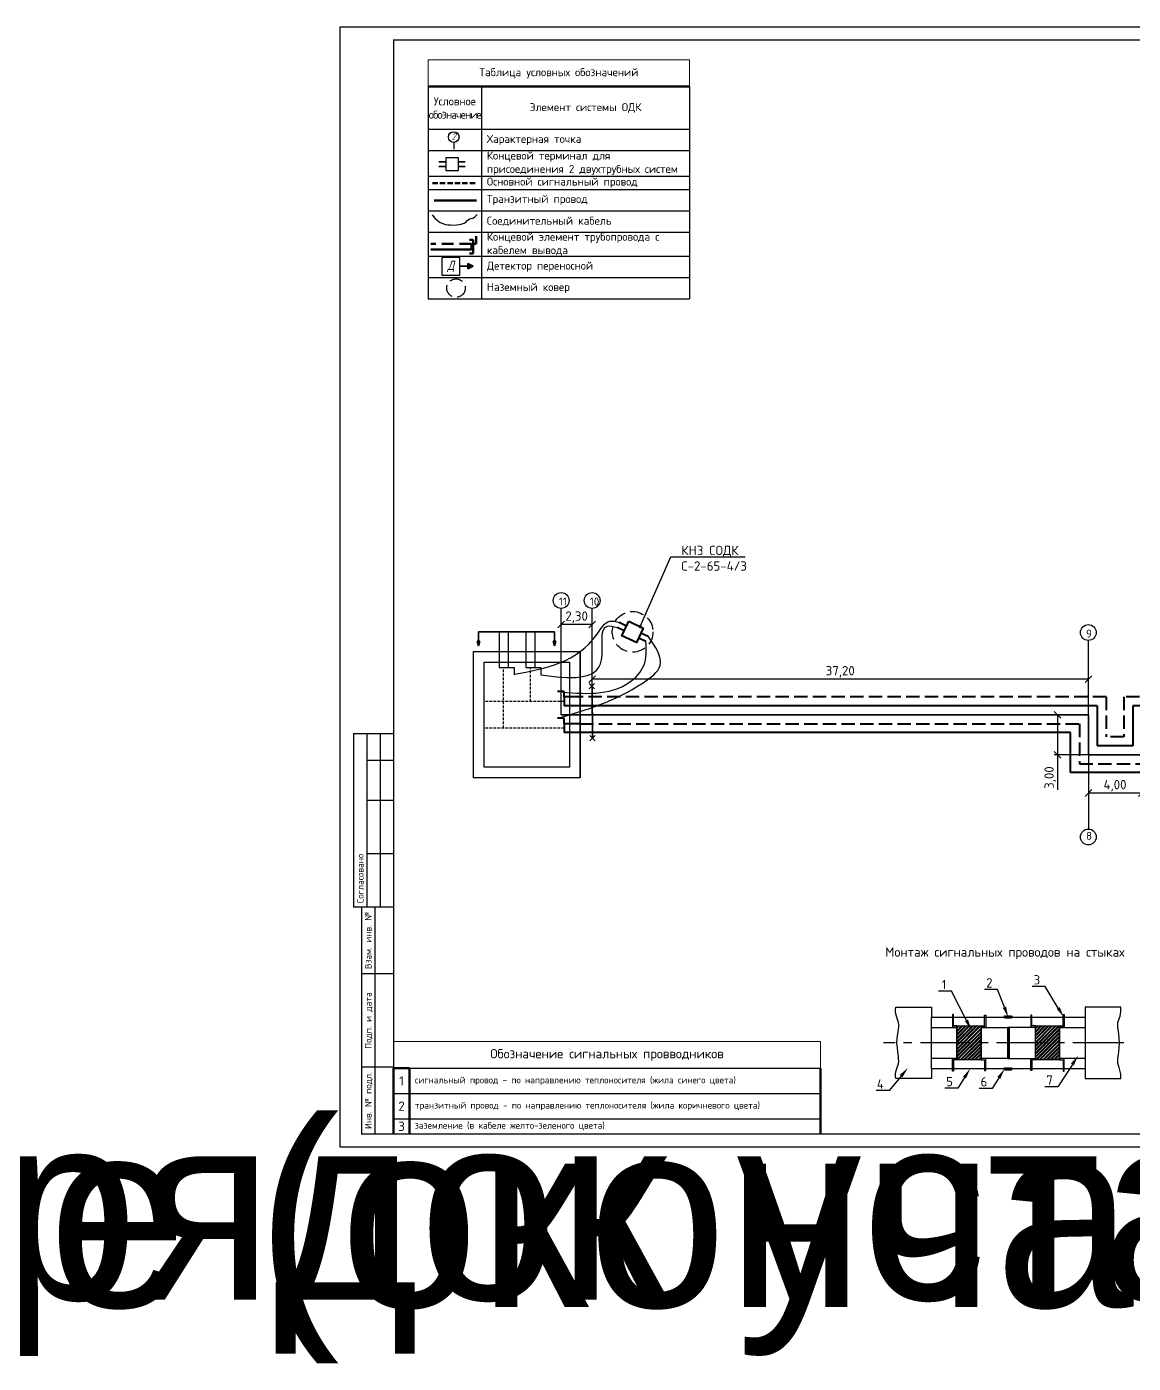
# Model space of a CAD drawing. Header units: millimetres. Extents: x -112426 to 8831, y 1218 to 38707.
# Drawn here: x 3076 to 3491, y 2192 to 2693 of the extents above; entities that cross this region are included whole.
import ezdxf
from ezdxf import colors
from ezdxf.entities.mleader import LeaderData, LeaderLine
from ezdxf.enums import TextEntityAlignment as Align
from ezdxf.math import Vec2, Vec3

# ---------------------------------------------------------------- set-up
doc = ezdxf.new("R2018")
doc.units = ezdxf.units.MM
for name, pattern in [('ACAD_ISO04W100', [30, 24, -3, 0, -3]), ('DASHED', [7, 5, -2, 0]), ('DASHED2', [9.525, 6.35, -3.175]), ('JIS_02_2.0', [3, 2, -1]), ('осевая2', [28.575, 19.05, -3.175, 3.175, -3.175])]:
    doc.linetypes.add(name, pattern=pattern)
for name, color, linetype, lineweight in [('Осевая', 2, 'осевая2', 30), ('Основной', 1, 'Continuous', 60), ('Размер 3.5', 250, 'Continuous', 35), ('Размеры на чертеже', 250, 'Continuous', 25), ('Таблица', 250, 'Continuous', 30), ('Тонкие', 5, 'Continuous', 30), ('шриховка', 4, 'ACAD_ISO04W100', 15)]:
    doc.layers.add(name, color=color, linetype=linetype, lineweight=lineweight)
doc.styles.add('-ISOCPEUR-', font='isocpeur.ttf')
doc.styles.add('GOST', font='gost.shx', dxfattribs={"oblique": 15})
doc.styles.get("Standard").update_dxf_attribs({"font": 'arial.ttf'})
doc.dimstyles.new('М 1 к 200', dxfattribs={"dimtxt": 3.5, "dimasz": 2.5, "dimexe": 1.25, "dimexo": 0, "dimtad": 1, "dimlfac": 0.2, "dimrnd": 0.1, "dimzin": 1, "dimtxsty": 'GOST', "dimblk": 'OBLIQUE', "dimcen": 2.5, "dimclrd": 256, "dimclre": 256, "dimclrt": 256, "dimadec": 0, "dimazin": 2, "dimtfac": 1, "dimtmove": 0, "dimatfit": 3, "dimldrblk": 'NONE', "dimfxl": 1.25, "dimlwd": -1, "dimlwe": -1, "dimarcsym": 0})

# ---------------------------------------------------------------- blocks, each defined once
blk = doc.blocks.new('A$C7B5E335A')
at = {"layer": 'Осевая'}
blk.add_line((30.01, -3.22), (-60.02, -3.22), dxfattribs=at)
at = {"layer": 'Тонкие'}
for p, q in [((-14.76, 6.54), (-14.62, 6.82)), ((-14.76, 6.54), (-14.62, 6.26)), ((-14.62, 6.82), (-14.62, 6.89)), ((-14.62, 6.89), (-14.48, 6.89)), ((-14.62, 6.82), (-14.62, 6.54)), ((-14.62, 6.26), (-14.62, 6.54)), ((-14.62, 6.26), (-14.62, 6.19)), ((-14.62, 6.19), (-14.48, 6.19)), ((-14.48, 6.89), (-14.48, 6.75)), ((-14.48, 6.75), (-14.2, 6.75)), ((-14.48, 6.19), (-14.48, 6.33)), ((-14.48, 6.33), (-14.2, 6.33)), ((-14.48, 6.26), (-14.2, 6.26)), ((-14.2, 6.75), (-14.2, 6.89)), ((-14.2, 6.89), (-12.39, 6.89)), ((-14.2, 6.33), (-14.2, 6.19)), ((-14.2, 6.19), (-12.39, 6.19)), ((-12.39, 6.89), (-12.39, 6.75)), ((-12.39, 6.75), (-12.11, 6.75)), ((-12.39, 6.19), (-12.39, 6.33)), ((-12.39, 6.33), (-12.11, 6.33)), ((-12.39, 6.26), (-12.11, 6.26)), ((-12.11, 6.75), (-12.11, 6.89)), ((-12.11, 6.89), (-11.9, 6.89)), ((-12.11, 6.33), (-12.11, 6.19)), ((-12.11, 6.19), (-11.9, 6.19)), ((-11.9, 6.89), (-11.9, 6.54)), ((-11.9, 6.82), (-11.76, 6.54)), ((-11.9, 6.19), (-11.9, 6.54)), ((-11.9, 6.26), (-11.76, 6.54)), ((-14.76, -12.92), (-14.62, -12.64)), ((-14.76, -12.92), (-14.62, -13.19)), ((-14.62, -12.64), (-14.62, -12.57)), ((-14.62, -12.57), (-14.48, -12.57)), ((-14.62, -12.64), (-14.62, -12.92)), ((-14.62, -13.19), (-14.62, -12.92)), ((-14.62, -13.19), (-14.62, -13.26)), ((-14.62, -13.26), (-14.48, -13.26)), ((-14.48, -12.57), (-14.48, -12.71)), ((-14.48, -12.71), (-14.2, -12.71)), ((-14.48, -13.26), (-14.48, -13.12)), ((-14.48, -13.12), (-14.2, -13.12)), ((-14.48, -13.19), (-14.2, -13.19)), ((-14.2, -12.71), (-14.2, -12.57)), ((-14.2, -12.57), (-12.39, -12.57)), ((-14.2, -13.12), (-14.2, -13.26)), ((-14.2, -13.26), (-12.39, -13.26)), ((-12.39, -12.57), (-12.39, -12.71)), ((-12.39, -12.71), (-12.11, -12.71)), ((-12.39, -13.26), (-12.39, -13.12)), ((-12.39, -13.12), (-12.11, -13.12)), ((-12.39, -13.19), (-12.11, -13.19)), ((-12.11, -12.71), (-12.11, -12.57)), ((-12.11, -12.57), (-11.9, -12.57)), ((-12.11, -13.12), (-12.11, -13.26)), ((-12.11, -13.26), (-11.9, -13.26)), ((-11.9, -12.57), (-11.9, -12.92)), ((-11.9, -12.64), (-11.76, -12.92)), ((-11.9, -13.26), (-11.9, -12.92)), ((-11.9, -13.19), (-11.76, -12.92))]:
    blk.add_line(p, q, dxfattribs=at)
for points in [[(-42.05, -12.92), (-42.05, -16.61), (-55.42, -16.61), (-55.49, -15.77), (-55.49, -14.94), (-55.42, -14.1), (-54.88, -12.46), (-54.44, -10.89), (-54.3, -10.05), (-54.37, -9.22), (-54.44, -8.31), (-54.55, -7.47), (-54.65, -6.64), (-54.82, -4.97), (-55.02, -3.29), (-54.85, -1.48), (-54.67, 0.2), (-54.57, 1.07), (-54.46, 1.94), (-54.33, 2.78), (-54.33, 3.61), (-54.39, 4.45), (-54.6, 5.22), (-55.16, 6.82), (-55.37, 7.66), (-55.51, 8.49), (-55.51, 9.33), (-55.44, 10.17), (-42.05, 10.17), (-42.05, 6.47)], [(15.51, -12.92), (15.51, -16.61), (28.9, -16.61), (28.97, -14.94), (28.34, -12.46), (27.85, -10.89), (27.78, -10.06), (27.78, -9.22), (28.02, -7.48), (28.13, -6.64), (28.3, -4.97), (28.48, -3.29), (28.3, -1.48), (28.13, 0.2), (28.02, 1.07), (27.92, 1.94), (27.78, 2.78), (27.78, 3.61), (27.85, 4.45), (28.06, 5.22), (28.62, 6.82), (28.83, 7.66), (28.97, 8.49), (28.97, 9.33), (28.9, 10.17), (15.51, 10.17), (15.51, 6.47)], [(-32.54, 3.12), (-33.8, 3.12), (-33.8, 7.38), (-34.22, 7.38), (-34.22, 2.64), (-32.54, 2.64)], [(-23.48, 3.12), (-22.15, 3.12), (-22.15, 7.17), (-21.73, 7.17), (-21.73, 2.64), (-23.48, 2.64)], [(-3.11, 3.12), (-4.37, 3.12), (-4.37, 7.17), (-4.86, 7.17), (-4.86, 2.64), (-3.11, 2.64)], [(5.95, 3.12), (7.28, 3.12), (7.28, 7.38), (7.7, 7.38), (7.7, 2.64), (5.95, 2.64)], [(-32.54, -9.57), (-33.8, -9.57), (-33.8, -13.82), (-34.22, -13.82), (-34.22, -9.08), (-32.54, -9.08)], [(-23.48, -9.57), (-22.15, -9.57), (-22.15, -13.61), (-21.73, -13.61), (-21.73, -9.08), (-23.48, -9.08)], [(-3.11, -9.57), (-4.37, -9.57), (-4.37, -13.61), (-4.86, -13.61), (-4.86, -9.08), (-3.11, -9.08)], [(5.95, -9.57), (7.28, -9.57), (7.28, -13.82), (7.7, -13.82), (7.7, -9.08), (5.95, -9.08)]]:
    blk.add_lwpolyline(points, dxfattribs=at)
for points in [[(-42.03, 6.47), (15.51, 6.47), (15.51, -12.92), (-42.03, -12.92)], [(-42.03, 2.57), (-32.54, 2.57), (-32.54, -9.01), (-42.03, -9.01)], [(-23.48, -9.57), (-32.54, -9.57), (-32.54, 3.12), (-23.48, 3.12)], [(-23.48, 2.57), (-13.57, 2.57), (-13.57, -9.01), (-23.48, -9.01)], [(-13.57, -9.01), (-12.95, -9.01), (-12.95, 2.57), (-13.57, 2.57)], [(-12.95, -9.01), (-3.11, -9.01), (-3.11, 2.57), (-12.95, 2.57)], [(-3.11, 3.12), (5.95, 3.12), (5.95, -9.57), (-3.11, -9.57)], [(5.95, 2.57), (15.51, 2.57), (15.51, -9.01), (5.95, -9.01)]]:
    blk.add_lwpolyline(points, close=True, dxfattribs=at)
blk = doc.blocks.new('*T30')
at = {"layer": 'Defpoints', "color": 8, "linetype": 'ByBlock', "lineweight": 0, "transparency": 16777216}
for p, q in [((0, 0), (98, 0)), ((0, 0), (0, -10)), ((98, 0), (98, -10))]:
    blk.add_line(p, q, dxfattribs=at)
at = {"layer": 'Таблица', "color": 0, "linetype": 'ByBlock', "lineweight": 50, "transparency": 16777216}
blk.add_line((0, -10), (98, -10), dxfattribs=at)
at = {"layer": 'Таблица', "color": 0, "linetype": 'ByBlock', "lineweight": -2, "transparency": 16777216}
for p, q in [((0, -10), (0, -34)), ((20, -10), (20, -34)), ((98, -10), (98, -34)), ((0, -26), (98, -26))]:
    blk.add_line(p, q, dxfattribs=at)
at = {"layer": 'Таблица', "lineweight": 30, "transparency": 16777216}
for p, q in [((0, -34), (98, -34)), ((0, -34), (0, -89.5)), ((20, -34), (20, -89.5)), ((98, -34), (98, -89.5)), ((0, -43.5), (98, -43.5)), ((0, -48.5), (98, -48.5)), ((0, -56.5), (98, -56.5)), ((0, -64.5), (98, -64.5)), ((0, -73.5), (98, -73.5)), ((0, -81.5), (98, -81.5)), ((0, -89.5), (98, -89.5))]:
    blk.add_line(p, q, dxfattribs=at)
at = {"layer": 'Таблица', "color": 7, "transparency": 16777216, "char_height": 3, "style": '-ISOCPEUR-'}
for s, insert, width, attachment_point in [('Таблица условных обозначений', (49, -5), 95, 5), ('Условное {\\T0.85;обозначение}', (10, -18), 17, 5), ('Элемент системы ОДК', (59, -18), 75, 5), ('Характерная точка', (22, -30), 74, 4), ('Концевой терминал для присоединения 2 двухтрубных систем', (22, -38.75), 74, 4), ('Основной сигнальный провод', (22, -46), 74, 4), ('Транзитный провод', (22, -52.5), 74, 4), ('Соединительный кабель', (22, -60.5), 74, 4), ('Концевой элемент трубопровода с кабелем вывода', (22, -69), 74, 4), ('Детектор переносной', (22, -77.5), 74, 4), ('Наземный ковер', (22, -85.5), 74, 4)]:
    blk.add_mtext(s, dxfattribs=dict(at, insert=insert, width=width, attachment_point=attachment_point))
blk = doc.blocks.new('*T31')
at = {"layer": 'Defpoints', "color": 8, "linetype": 'ByBlock', "lineweight": 0, "transparency": 16777216}
for p, q in [((0, 0), (160, 0)), ((0, 0), (0, -10)), ((160, 0), (160, -10))]:
    blk.add_line(p, q, dxfattribs=at)
at = {"layer": 'Таблица', "color": 0, "lineweight": 50, "transparency": 16777216}
for p, q in [((0, -10), (6, -10)), ((0, -10), (0, -34.57)), ((6, -10), (6, -34.57)), ((160, -10), (160, -34.57))]:
    blk.add_line(p, q, dxfattribs=at)
at = {"layer": 'Таблица', "lineweight": 30, "transparency": 16777216}
blk.add_line((6, -10), (160, -10), dxfattribs=at)
at = {"layer": 'Таблица', "color": 0, "lineweight": 30, "transparency": 16777216}
for p, q in [((0, -19.45), (160, -19.45)), ((0, -28.9), (160, -28.9)), ((0, -34.57), (160, -34.57))]:
    blk.add_line(p, q, dxfattribs=at)
at = {"layer": 'Таблица', "color": 7, "transparency": 16777216, "style": '-ISOCPEUR-'}
for s, insert, char_height, width, attachment_point in [('Обозначение сигнальных провводников', (80, -5), 3.5, 157, 5), ('1', (3, -14.73), 3.5, 5, 5), ('сигнальный провод - по направлению теплоносителя (жила синего цвета)', (8, -14.73), 2.5, 150, 4), ('2', (3, -24.18), 3.5, 5, 5), ('транзитный провод - по направлению теплоносителя (жила коричневого цвета)', (8, -24.18), 2.5, 150, 4), ('3', (3, -31.74), 3.5, 5, 5), ('заземление (в кабеле желто-зеленого цвета)', (8, -31.74), 2.5, 150, 4)]:
    blk.add_mtext(s, dxfattribs=dict(at, insert=insert, char_height=char_height, width=width, attachment_point=attachment_point))
blk = doc.blocks.new('*U168')
at = {"style": '-ISOCPEUR-'}
blk.add_attdef('РАЗРАБОТАЛ', text='', height=2.5, dxfattribs=at).set_placement((250.5, -264.22), align=Align.MIDDLE_LEFT)
at = {"style": '-ISOCPEUR-', "flags": 8}
for tag, height, p in [('ДАТА', 2.5, (290.07, -264.4)), ('ДАТА1', 2.5, (290.07, -269.4)), ('ЛИСТ', 3, (386.39, -271.92)), ('ЛИСТОВ', 3, (403.89, -271.92)), ('ФОРМАТ', 3, (380.97, -294.75))]:
    blk.add_attdef(tag, text='', height=height, dxfattribs=at).set_placement(p, align=Align.MIDDLE_CENTER)
at = {"style": '-ISOCPEUR-'}
blk.add_attdef('ПРОВЕРИЛ', (250.75, -270.73), '', height=2.5, dxfattribs=at)
at = {"lineweight": 30, "flags": 104}
blk.add_attdef('ИМЯ_ЧЕРТЕЖА', text='', height=3, dxfattribs=at).set_placement((333.63, -284.13), align=Align.MIDDLE_CENTER)
blk = doc.blocks.new('_Oblique')
at = {"color": 0, "linetype": 'ByBlock', "lineweight": -2}
blk.add_line((-0.5, -0.5), (0.5, 0.5), dxfattribs=at)
blk = doc.blocks.new('*D164')
at = {"transparency": 16777216}
for p, q in [((3473.75, 2420.33), (3473.75, 2404.75)), ((3493.75, 2420.33), (3493.75, 2404.75)), ((3493.75, 2406), (3473.75, 2406))]:
    blk.add_line(p, q, dxfattribs=at)
at = {"layer": 'Defpoints', "color": 0, "transparency": 16777216}
for p in [(3473.75, 2420.33), (3493.75, 2420.33), (3473.75, 2406)]:
    blk.add_point(p, dxfattribs=at)
at = {"transparency": 16777216, "xscale": 2.5, "yscale": 2.5, "zscale": 2.5, "rotation": 180}
blk.add_blockref('_Oblique', (3473.75, 2406), dxfattribs=at)
at = {"transparency": 16777216, "xscale": 2.5, "yscale": 2.5, "zscale": 2.5}
blk.add_blockref('_Oblique', (3493.75, 2406), dxfattribs=at)
at = {"transparency": 16777216, "insert": (3483.75, 2408.73), "char_height": 3.5, "attachment_point": 5, "style": '-ISOCPEUR-'}
blk.add_mtext('4,00', dxfattribs=at)
blk = doc.blocks.new('_None')
blk = doc.blocks.new('*D165')
at = {"transparency": 16777216}
for p, q in [((3473.75, 2435.33), (3460.93, 2435.33)), ((3462.18, 2435.33), (3462.18, 2420.33)), ((3473.75, 2420.33), (3460.93, 2420.33)), ((3462.18, 2420.33), (3462.18, 2407.22))]:
    blk.add_line(p, q, dxfattribs=at)
at = {"layer": 'Defpoints', "color": 0, "transparency": 16777216}
for p in [(3462.18, 2435.33), (3473.75, 2435.33), (3473.75, 2420.33)]:
    blk.add_point(p, dxfattribs=at)
at = {"transparency": 16777216, "xscale": 2.5, "yscale": 2.5, "zscale": 2.5}
for p, rotation in [((3462.18, 2435.33), 90), ((3462.18, 2420.33), 270)]:
    blk.add_blockref('_Oblique', p, dxfattribs=dict(at, rotation=rotation))
at = {"transparency": 16777216, "insert": (3459.45, 2411.78), "char_height": 3.5, "attachment_point": 5, "rotation": 90, "style": '-ISOCPEUR-'}
blk.add_mtext('3,00', dxfattribs=at)
blk = doc.blocks.new('*D166')
at = {"transparency": 16777216}
for p, q in [((3287.75, 2435.33), (3287.75, 2449.98)), ((3473.75, 2435.33), (3473.75, 2449.98)), ((3473.75, 2448.73), (3287.75, 2448.73))]:
    blk.add_line(p, q, dxfattribs=at)
at = {"layer": 'Defpoints', "color": 0, "transparency": 16777216}
for p in [(3287.75, 2448.73), (3287.75, 2435.33), (3473.75, 2435.33)]:
    blk.add_point(p, dxfattribs=at)
at = {"transparency": 16777216, "xscale": 2.5, "yscale": 2.5, "zscale": 2.5, "rotation": 180}
blk.add_blockref('_Oblique', (3287.75, 2448.73), dxfattribs=at)
at = {"transparency": 16777216, "xscale": 2.5, "yscale": 2.5, "zscale": 2.5}
blk.add_blockref('_Oblique', (3473.75, 2448.73), dxfattribs=at)
at = {"transparency": 16777216, "insert": (3380.75, 2451.45), "char_height": 3.5, "attachment_point": 5, "style": '-ISOCPEUR-'}
blk.add_mtext('37,20', dxfattribs=at)
blk = doc.blocks.new('*D167')
at = {"transparency": 16777216}
for p, q in [((3276.16, 2435.33), (3276.16, 2470.44)), ((3287.75, 2435.33), (3287.75, 2470.44)), ((3287.75, 2469.19), (3276.16, 2469.19))]:
    blk.add_line(p, q, dxfattribs=at)
at = {"layer": 'Defpoints', "color": 0, "transparency": 16777216}
for p in [(3276.16, 2469.19), (3276.16, 2435.33), (3287.75, 2435.33)]:
    blk.add_point(p, dxfattribs=at)
at = {"transparency": 16777216, "xscale": 2.5, "yscale": 2.5, "zscale": 2.5, "rotation": 180}
blk.add_blockref('_Oblique', (3276.16, 2469.19), dxfattribs=at)
at = {"transparency": 16777216, "xscale": 2.5, "yscale": 2.5, "zscale": 2.5}
blk.add_blockref('_Oblique', (3287.75, 2469.19), dxfattribs=at)
at = {"transparency": 16777216, "insert": (3281.95, 2471.91), "char_height": 3.5, "attachment_point": 5, "style": '-ISOCPEUR-'}
blk.add_mtext('2,30', dxfattribs=at)
blk = doc.blocks.new('_DotSmall')
at = {"color": 0, "linetype": 'ByBlock', "const_width": 0.5}
blk.add_lwpolyline([(-0.0625, 0, 1), (0.0625, 0, 1)], format="xyb", close=True, dxfattribs=at)

msp = doc.modelspace()

# ---------------------------------------------------------------- hatches: boundary and pattern name
at = {"lineweight": 35}
h = msp.add_hatch(color=256, dxfattribs=at)
h.dxf.hatch_style = 1
h.paths.add_polyline_path([(3245.65, 2462.894), (3244.65, 2462.894), (3245.15, 2461.158)])
h = msp.add_hatch(color=256, dxfattribs=at)
h.dxf.hatch_style = 1
h.paths.add_polyline_path([(3274.136, 2462.894), (3273.136, 2462.894), (3273.636, 2461.158)])
at = {"layer": 'Размер 3.5'}
h = msp.add_hatch(color=4, dxfattribs=at)
h.dxf.hatch_style = 1
h.paths.add_polyline_path([(3241.162, 2604.425), (3241.162, 2603.425), (3241.162, 2602.425), (3243.162, 2603.425)])
at = {"layer": 'шриховка'}
h = msp.add_hatch(dxfattribs=at)
h.set_pattern_fill('ANSI32', color=256, scale=0.1)
h.set_pattern_definition([(45, (-1115.499, 2215.4318), (-0.6735192, 0.6735192), []), (45, (-1115.05, 2215.4318), (-0.6735192, 0.6735192), [])])
h.paths.add_polyline_path([(3462.948, 2318.115), (3462.948, 2318.673), (3453.882, 2318.673), (3453.882, 2312.327), (3462.948, 2312.327)])
h.paths.add_polyline_path([(3462.948, 2312.327), (3453.882, 2312.327), (3453.882, 2306.538), (3453.882, 2305.98), (3462.948, 2305.98)])
h.paths.add_polyline_path([(3433.519, 2318.115), (3433.519, 2318.673), (3424.453, 2318.673), (3424.453, 2312.327), (3433.519, 2312.327)])
h.paths.add_polyline_path([(3433.519, 2312.327), (3424.453, 2312.327), (3424.453, 2306.538), (3424.453, 2305.98), (3433.519, 2305.98)])
h = msp.add_hatch(dxfattribs=at)
h.set_pattern_fill('ANSI37', color=256, scale=0.1)
h.set_pattern_definition([(45, (-1115.49898, 2215.4318), (-0.224506403, 0.224506403), []), (135, (-1115.49898, 2215.4318), (-0.224506403, -0.224506403), [])])
h.paths.add_polyline_path([(3444.049, 2318.115), (3443.421, 2318.115), (3443.421, 2312.327), (3444.049, 2312.327)])
h.paths.add_polyline_path([(3444.049, 2312.327), (3443.421, 2312.327), (3443.421, 2306.538), (3444.049, 2306.538)])

# ---------------------------------------------------------------- linework, layer by layer
for p, q in [((3276.155, 2435.332), (3276.155, 2475.197)), ((3287.747, 2435.332), (3287.747, 2475.197)), ((3473.747, 2435.332), (3473.747, 2463.17)), ((3283.247, 2411.682), (3283.247, 2458.982)), ((3473.747, 2420.332), (3473.747, 2392.494))]:
    msp.add_line(p, q)
at = {"lineweight": 35}
for p, q in [((3245.15, 2466.422), (3273.636, 2466.422)), ((3245.15, 2466.422), (3245.15, 2462.894)), ((3273.636, 2466.422), (3273.636, 2462.894)), ((3245.15, 2461.158), (3244.65, 2462.894)), ((3244.65, 2462.894), (3245.65, 2462.894)), ((3245.15, 2461.158), (3245.65, 2462.894)), ((3273.636, 2461.158), (3273.136, 2462.894)), ((3273.136, 2462.894), (3274.136, 2462.894)), ((3273.636, 2461.158), (3274.136, 2462.894)), ((3286.696, 2447.003), (3288.696, 2445.003)), ((3288.696, 2447.003), (3286.696, 2445.003)), ((3287.85, 2426.525), (3287.747, 2445.952)), ((3276.155, 2435.332), (3287.747, 2435.332)), ((3287.747, 2435.332), (3276.155, 2435.332)), ((3287.747, 2435.332), (3473.747, 2435.332)), ((3473.747, 2435.332), (3473.747, 2420.332)), ((3286.85, 2425.525), (3288.85, 2427.525)), ((3288.85, 2425.525), (3286.85, 2427.525)), ((3473.747, 2420.332), (3493.747, 2420.332))]:
    msp.add_line(p, q, dxfattribs=at)
at = {"lineweight": 30}
for p, q in [((3252.895, 2466.422), (3252.895, 2454.982)), ((3256.245, 2466.422), (3256.245, 2454.982)), ((3262.945, 2466.422), (3262.945, 2454.982)), ((3266.295, 2466.422), (3266.295, 2454.982)), ((3252.895, 2454.982), (3252.895, 2452.982)), ((3256.245, 2454.982), (3256.245, 2452.982)), ((3262.945, 2454.982), (3262.945, 2452.982)), ((3266.295, 2454.982), (3266.295, 2452.982)), ((3252.895, 2452.982), (3258.518, 2452.982)), ((3258.518, 2452.982), (3258.532, 2450.294)), ((3262.945, 2452.982), (3268.568, 2452.982)), ((3268.568, 2452.982), (3268.582, 2450.294))]:
    msp.add_line(p, q, dxfattribs=at)
at = {"lineweight": 40}
for p, q in [((3299.796, 2466.779), (3297.084, 2468.063)), ((3300.651, 2468.587), (3297.94, 2469.87)), ((3306.93, 2467.827), (3304.363, 2462.404)), ((3306.074, 2466.019), (3308.786, 2464.736)), ((3305.219, 2464.212), (3307.93, 2462.928))]:
    msp.add_line(p, q, dxfattribs=at)
at = {"linetype": 'JIS_02_2.0', "lineweight": 30, "ltscale": 0.5}
for p, q in [((3254.57, 2430.307), (3254.57, 2452.982)), ((3264.62, 2440.357), (3264.62, 2452.982)), ((3277.247, 2440.357), (3247.247, 2440.357)), ((3277.247, 2430.307), (3247.247, 2430.307))]:
    msp.add_line(p, q, dxfattribs=at)
at = {"color": 1, "linetype": 'ByBlock', "lineweight": 40}
for p, q in [((3277.247, 2444.057), (3274.798, 2444.057)), ((3277.247, 2442.032), (3277.247, 2444.057)), ((3279.247, 2442.032), (3277.247, 2442.032)), ((3277.247, 2442.032), (3277.247, 2438.682)), ((3283.247, 2442.032), (3279.247, 2442.032)), ((3279.247, 2438.682), (3277.247, 2438.682)), ((3283.247, 2438.682), (3279.247, 2438.682)), ((3477.097, 2438.682), (3283.247, 2438.682)), ((3477.097, 2438.682), (3477.097, 2423.682)), ((3695.926, 2438.682), (3490.397, 2438.682)), ((3490.397, 2438.682), (3490.397, 2423.682)), ((3490.397, 2423.682), (3477.097, 2423.682))]:
    msp.add_line(p, q, dxfattribs=at)
at = {"color": 1, "linetype": 'DASHED', "lineweight": 40}
for p, q in [((3480.447, 2442.032), (3283.247, 2442.032)), ((3480.447, 2442.032), (3480.447, 2427.032)), ((3695.926, 2442.032), (3487.047, 2442.032)), ((3487.047, 2442.032), (3487.047, 2427.032)), ((3487.047, 2427.032), (3480.447, 2427.032))]:
    msp.add_line(p, q, dxfattribs=at)
at = {"color": 5, "linetype": 'ByBlock', "lineweight": 40}
for p, q in [((3277.247, 2434.007), (3274.798, 2434.007)), ((3277.247, 2431.982), (3277.247, 2434.007)), ((3279.247, 2431.982), (3277.247, 2431.982)), ((3277.247, 2431.982), (3277.247, 2428.632)), ((3283.247, 2431.982), (3279.247, 2431.982)), ((3279.247, 2428.632), (3277.247, 2428.632)), ((3283.247, 2428.632), (3279.247, 2428.632)), ((3467.047, 2428.632), (3283.247, 2428.632)), ((3467.047, 2413.632), (3467.047, 2428.632)), ((3500.447, 2413.632), (3467.047, 2413.632))]:
    msp.add_line(p, q, dxfattribs=at)
at = {"color": 5, "linetype": 'DASHED', "lineweight": 40}
for p, q in [((3283.247, 2431.982), (3470.397, 2431.982)), ((3470.397, 2431.982), (3470.397, 2416.982)), ((3470.397, 2416.982), (3497.097, 2416.982))]:
    msp.add_line(p, q, dxfattribs=at)
msp.add_lwpolyline([(3193.334, 2693.232), (3787.334, 2693.232), (3787.334, 2273.232), (3193.334, 2273.232)], close=True)
at = {"const_width": 0.5}
msp.add_lwpolyline([(3213.334, 2688.232), (3782.334, 2688.232), (3782.334, 2278.232), (3213.334, 2278.232)], close=True, dxfattribs=at)
at = {"lineweight": 40}
msp.add_lwpolyline([(3301.507, 2470.394), (3306.93, 2467.827), (3304.363, 2462.404), (3298.94, 2464.971)], close=True, dxfattribs=at)
at = {"lineweight": 30}
for points in [[(3243.247, 2458.982), (3283.247, 2458.982), (3283.247, 2411.682), (3243.247, 2411.682)], [(3247.247, 2454.982), (3279.247, 2454.982), (3279.247, 2415.682), (3247.247, 2415.682)]]:
    msp.add_lwpolyline(points, close=True, dxfattribs=at)
at = {"const_width": 0.5}
for points in [[(3213.334, 2363.232), (3198.334, 2363.232), (3198.334, 2428.232), (3213.334, 2428.232)], [(3203.334, 2428.232), (3203.334, 2363.232)], [(3208.334, 2428.232), (3208.334, 2363.232)], [(3203.334, 2418.232), (3213.334, 2418.232)], [(3203.334, 2403.232), (3213.334, 2403.232)], [(3203.334, 2383.232), (3213.334, 2383.232)], [(3213.334, 2278.232), (3201.334, 2278.232), (3201.334, 2363.232), (3213.334, 2363.232)], [(3206.334, 2363.232), (3206.334, 2278.232)], [(3201.334, 2338.232), (3213.334, 2338.232)], [(3201.334, 2303.232), (3213.334, 2303.232)]]:
    msp.add_lwpolyline(points, dxfattribs=at)
for centre in [(3276.155, 2478.163), (3287.747, 2478.163), (3473.747, 2466.136), (3473.747, 2389.529)]:
    msp.add_circle(centre, 2.965)
at = {"layer": 'Основной', "linetype": 'DASHED2', "ltscale": 0.7}
msp.add_line((3242.505, 2611.872), (3227.356, 2611.872), dxfattribs=at)
at = {"layer": 'Основной', "color": 5}
for p, q in [((3243.225, 2613.311), (3241.786, 2613.311)), ((3242.505, 2609.713), (3242.505, 2611.872)), ((3243.225, 2608.275), (3243.225, 2613.311)), ((3243.225, 2611.872), (3244.304, 2611.872)), ((3244.304, 2611.872), (3244.304, 2614.678)), ((3243.225, 2608.275), (3241.786, 2608.275))]:
    msp.add_line(p, q, dxfattribs=at)
at = {"layer": 'Основной'}
msp.add_line((3242.505, 2609.713), (3227.356, 2609.713), dxfattribs=at)
at = {"layer": 'Основной', "color": 5, "linetype": 'DASHED', "lineweight": 50, "ltscale": 0.4}
msp.add_lwpolyline([(3227.901, 2634.623), (3243.864, 2634.623)], dxfattribs=at)
at = {"layer": 'Основной', "color": 1, "lineweight": 50, "ltscale": 0.15}
msp.add_lwpolyline([(3244.458, 2628.062), (3228.495, 2628.062)], dxfattribs=at)
at = {"layer": 'Размер 3.5'}
for p, q in [((3232.873, 2642.593), (3230.359, 2642.593)), ((3232.873, 2640.848), (3230.359, 2640.848)), ((3240.13, 2642.593), (3237.616, 2642.593)), ((3240.13, 2640.848), (3237.616, 2640.848)), ((3238.162, 2603.425), (3241.162, 2603.425)), ((3241.162, 2603.425), (3241.162, 2604.425)), ((3241.162, 2604.425), (3243.162, 2603.425)), ((3241.162, 2603.425), (3241.162, 2602.425)), ((3241.162, 2602.425), (3243.162, 2603.425))]:
    msp.add_line(p, q, dxfattribs=at)
at = {"layer": 'Таблица', "color": 18, "true_color": 0x000000}
msp.add_line((3235.882, 2649.886), (3235.882, 2647.386), dxfattribs=at)
msp.add_circle((3235.882, 2651.886), 2, dxfattribs=at)
at = {"layer": 'Тонкие', "color": 18, "true_color": 0x000000}
for points in [[(3232.873, 2639.349), (3237.616, 2639.349), (3237.616, 2644.092), (3232.873, 2644.092)], [(3231.444, 2600.066), (3238.162, 2600.066), (3238.162, 2606.785), (3231.444, 2606.785)]]:
    msp.add_lwpolyline(points, close=True, dxfattribs=at)
at = {"layer": 'Тонкие', "linetype": 'DASHED'}
for centre, radius in [((3236.742, 2595.248), 3.464), ((3302.935, 2466.399), 7.616)]:
    msp.add_circle(centre, radius, dxfattribs=at)
at = {"layer": 'Тонкие'}
msp.add_open_spline([(3227.762, 2622.763), (3230.494, 2619.037), (3236.17, 2618.736), (3240.297, 2619.299), (3241.445, 2621.673), (3243.51, 2621.281), (3244.627, 2622.799)], degree=3, dxfattribs=at)
for points in [[(3258.531, 2450.493), (3289.602, 2465.506), (3294.348, 2470.402), (3297.94, 2469.87)], [(3268.582, 2450.294), (3291.281, 2455.893), (3293.492, 2468.594), (3297.084, 2468.063)], [(3274.751, 2434.007), (3306.849, 2447.311), (3313.231, 2453.78), (3308.786, 2464.736)], [(3274.751, 2444.057), (3301.797, 2447.54), (3307.123, 2453.78), (3307.93, 2462.928)]]:
    msp.add_spline(points, degree=3, dxfattribs=at)

# ---------------------------------------------------------------- block references
for name, p in [('*T30', (3226.303, 2680.777)), ('*T31', (3213.334, 2312.804))]:
    msp.add_blockref(name, p)
at = {"layer": 'Размеры на чертеже', "lineweight": 90}
ref = msp.add_blockref('*U168', (2612.527, 2570.232), dxfattribs=at)
lines = msp.add_mtext('Порядок установка КНЗ', dxfattribs={"layer": '0', "insert": (2946.154, 2286.107), "char_height": 70, "attachment_point": 1})
ref.add_attrib('ИМЯ_ЧЕРТЕЖА', '', (2946.154, 2286.107), dxfattribs={"flags": 104}).embed_mtext(lines)
ref = msp.add_blockref('*U168', (2139.152, 2567.428), dxfattribs=at)
lines = msp.add_mtext('Общие данные (окончание)', dxfattribs={"layer": '0', "insert": (2472.779, 2283.303), "char_height": 70, "attachment_point": 1})
ref.add_attrib('ИМЯ_ЧЕРТЕЖА', '', (2472.779, 2283.303), dxfattribs={"flags": 104}).embed_mtext(lines)
at = {"layer": 'Тонкие'}
msp.add_blockref('A$C7B5E335A', (3456.996, 2315.548), dxfattribs=at)

# ---------------------------------------------------------------- texts
at = {"style": '-ISOCPEUR-'}
msp.add_text('Согласовано', height=2.5, rotation=90, dxfattribs=at).set_placement((3200.834, 2364.732), align=Align.MIDDLE_LEFT)
for s, p in [('Взам. инв. №', (3203.834, 2350.732)), ('Подп. и дата', (3203.834, 2320.732)), ('Инв. № подл.', (3203.834, 2290.732))]:
    msp.add_text(s, height=2.5, rotation=90, dxfattribs=at).set_placement(p, align=Align.MIDDLE_CENTER)
at = {"char_height": 3, "style": '-ISOCPEUR-'}
for s, insert, attachment_point in [('11', (3275.297, 2476.257), 7), ('10', (3286.888, 2476.257), 7), ('9', (3472.888, 2464.23), 7), ('8', (3472.888, 2391.435), 1)]:
    msp.add_mtext_dynamic_manual_height_columns(s, width=6.35969, gutter_width=12.5, heights=[0], dxfattribs=dict(at, insert=insert, attachment_point=attachment_point))
at = {"layer": 'Размер 3.5', "insert": (3397.613, 2348.135), "char_height": 3.5, "width": 101.54442, "attachment_point": 1, "style": '-ISOCPEUR-'}
msp.add_mtext('\\A1;\\pxi-3,l3,sm1.5,qj,t3;{\\C7;Монтаж сигнальных проводов на стыках}', dxfattribs=at)
at = {"layer": 'Таблица', "attachment_point": 5, "style": 'GOST'}
for s, width, insert, char_height in [('{\\C256;\\c0;2}', 2.72582, (3235.882, 2652.1), 2.5), ('{\\C256;\\c0;Д}', 6.71838, (3234.803, 2603.425), 3.5)]:
    msp.add_mtext_dynamic_manual_height_columns(s, width=width, gutter_width=17.5, heights=[0], dxfattribs=dict(at, insert=insert, char_height=char_height))

# ---------------------------------------------------------------- dimensions: what is measured, and where the dimension line sits
for base, p1, p2, picture, middle in [((3276.155, 2469.188), (3287.747, 2435.332), (3276.155, 2435.332), '*D167', (3281.951, 2471.913)), ((3287.747, 2448.727), (3473.747, 2435.332), (3287.747, 2435.332), '*D166', (3380.747, 2451.452)), ((3473.747, 2406.003), (3493.747, 2420.332), (3473.747, 2420.332), '*D164', (3483.747, 2408.728))]:
    dim = msp.add_linear_dim(base=base, p1=p1, p2=p2, dimstyle='М 1 к 200', override={"dimtxsty": '-ISOCPEUR-'})
    dim.commit()
    dim.dimension.update_dxf_attribs({"geometry": picture, "text_midpoint": middle})
dim = msp.add_linear_dim(base=(3462.177, 2435.332), p1=(3473.747, 2420.332), p2=(3473.747, 2435.332), angle=90, dimstyle='М 1 к 200', override={"dimtxsty": '-ISOCPEUR-'})
dim.commit()
dim.dimension.update_dxf_attribs({"geometry": '*D165', "text_midpoint": (3462.177, 2411.781), "dimtype": 160})

# ---------------------------------------------------------------- leaders
at = {"layer": 'Тонкие'}
ml = msp.add_multileader_mtext('Standard', dxfattribs=at)
ml.set_content('1', color=256, style='-ISOCPEUR-')
ml.set_leader_properties()
ml.build(insert=Vec2(0, 0))
ml.multileader.update_dxf_attribs({"text_right_attachment_type": 6})
ctx = ml.context
ctx.base_point, ctx.char_height, ctx.plane_origin = Vec3(3417.167, 2334.216), 3.5, Vec3(3427.092, 2339.127)
ctx.right_attachment, ctx.text_align_type = 6, 1
notes = []
notes.append((ctx, [(1, (1, 1, 0), (3422.44, 2331.766), (-1, 0), 0.223, [(0, [(3429.924, 2317.178)], 0, [])])]))
ctx.mtext.insert, ctx.mtext.alignment, ctx.mtext.flow_direction = Vec3(3419.692, 2335.966), 2, 5
ml = msp.add_multileader_mtext('Standard', dxfattribs=at)
ml.set_content('2', color=256, style='-ISOCPEUR-')
ml.set_leader_properties()
ml.build(insert=Vec2(0, 0))
ml.multileader.update_dxf_attribs({"text_right_attachment_type": 6})
ctx = ml.context
ctx.base_point, ctx.char_height, ctx.plane_origin = Vec3(3433.77, 2334.835), 3.5, Vec3(3444.396, 2339.746)
ctx.right_attachment, ctx.text_align_type = 6, 1
notes.append((ctx, [(1, (1, 1, 0), (3439.743, 2332.385), (-1, 0), 0.223, [(0, [(3443.718, 2321.951)], 0, [])])]))
ctx.mtext.insert, ctx.mtext.width, ctx.mtext.alignment, ctx.mtext.flow_direction = Vec3(3436.645, 2336.585), 3.23047, 2, 5
ml = msp.add_multileader_mtext('Standard', dxfattribs=at)
ml.set_content('3', color=256, style='-ISOCPEUR-')
ml.set_leader_properties()
ml.build(insert=Vec2(0, 0))
ml.multileader.update_dxf_attribs({"text_right_attachment_type": 6})
ctx = ml.context
ctx.base_point, ctx.char_height, ctx.plane_origin = Vec3(3451.597, 2335.961), 3.5, Vec3(3462.222, 2340.872)
ctx.right_attachment, ctx.text_align_type = 6, 1
notes.append((ctx, [(1, (1, 1, 0), (3457.57, 2333.511), (-1, 0), 0.223, [(0, [(3464.557, 2321.968)], 0, [])])]))
ctx.mtext.insert, ctx.mtext.alignment, ctx.mtext.flow_direction = Vec3(3454.472, 2337.711), 2, 5
ml = msp.add_multileader_mtext('Standard', dxfattribs=at)
ml.set_content('7', color=256, style='-ISOCPEUR-')
ml.set_leader_properties()
ml.build(insert=Vec2(0, 0))
ml.multileader.update_dxf_attribs({"text_right_attachment_type": 6})
ctx = ml.context
ctx.base_point, ctx.char_height, ctx.plane_origin = Vec3(3456.351, 2298.362), 3.5, Vec3(3469.943, 2307.583)
ctx.right_attachment, ctx.text_align_type = 6, 1
notes.append((ctx, [(1, (1, 1, 0), (3462.324, 2295.912), (-1, 0), 0.223, [(0, [(3469.943, 2307.583)], 0, [])])]))
ctx.mtext.insert, ctx.mtext.alignment, ctx.mtext.flow_direction = Vec3(3459.226, 2300.112), 2, 5
ml = msp.add_multileader_mtext('Standard', dxfattribs=at)
ml.set_content('4', color=256, style='-ISOCPEUR-')
ml.set_leader_properties()
ml.build(insert=Vec2(0, 0))
ml.multileader.update_dxf_attribs({"text_right_attachment_type": 6})
ctx = ml.context
ctx.base_point, ctx.char_height, ctx.plane_origin = Vec3(3392.742, 2296.932), 3.5, Vec3(3406.139, 2302.979)
ctx.right_attachment, ctx.text_align_type = 6, 1
notes.append((ctx, [(1, (1, 1, 0), (3399.065, 2294.482), (-1, 0), 0.223, [(0, [(3406.139, 2302.979)], 0, [])])]))
ctx.mtext.insert, ctx.mtext.alignment, ctx.mtext.flow_direction = Vec3(3395.792, 2298.682), 2, 5
ml = msp.add_multileader_mtext('Standard', dxfattribs=at)
ml.set_content('5', color=256, style='-ISOCPEUR-')
ml.set_leader_properties()
ml.build(insert=Vec2(0, 0))
ml.multileader.update_dxf_attribs({"text_right_attachment_type": 6})
ctx = ml.context
ctx.base_point, ctx.char_height, ctx.plane_origin = Vec3(3418.856, 2297.806), 3.5, Vec3(3429.481, 2302.716)
ctx.right_attachment, ctx.text_align_type = 6, 1
notes.append((ctx, [(1, (1, 1, 0), (3424.828, 2295.356), (-1, 0), 0.223, [(0, [(3429.481, 2302.716)], 0, [])])]))
ctx.mtext.insert, ctx.mtext.alignment, ctx.mtext.flow_direction = Vec3(3421.731, 2299.556), 2, 5
ml = msp.add_multileader_mtext('Standard', dxfattribs=at)
ml.set_content('6', color=256, style='-ISOCPEUR-')
ml.set_leader_properties()
ml.build(insert=Vec2(0, 0))
ml.multileader.update_dxf_attribs({"text_right_attachment_type": 6})
ctx = ml.context
ctx.base_point, ctx.char_height, ctx.plane_origin = Vec3(3431.75, 2297.722), 3.5, Vec3(3442.375, 2302.633)
ctx.right_attachment, ctx.text_align_type = 6, 1
notes.append((ctx, [(1, (1, 1, 0), (3437.723, 2295.272), (-1, 0), 0.223, [(0, [(3442.375, 2302.633)], 0, [])])]))
ctx.mtext.insert, ctx.mtext.alignment, ctx.mtext.flow_direction = Vec3(3434.625, 2299.472), 2, 5
for ctx, leaders in notes:
    for number, flags, end, landing, length, lines in leaders:
        leader = LeaderData()
        leader.index, (leader.has_last_leader_line, leader.has_dogleg_vector, leader.attachment_direction) = number, flags
        leader.last_leader_point, leader.dogleg_vector, leader.dogleg_length = Vec3(end), Vec3(landing), length
        for number, points, colour, breaks in lines:
            line = LeaderLine()
            line.index, line.vertices, line.color, line.breaks = number, Vec3.list(points), colors.encode_raw_color(colour), breaks
            leader.lines.append(line)
        ctx.leaders.append(leader)

# ---------------------------------------------------------------- next in the draw order: leaders
at = {"layer": 'Размер 3.5'}
ml = msp.add_multileader_mtext('Standard', dxfattribs=at)
ml.set_content('КНЗ СОДК\\PС-2-65-4/3', color=256, style='-ISOCPEUR-')
ml.set_leader_properties()
ml.set_arrow_properties(name='DOTSMALL')
ml.build(insert=Vec2(0, 0))
ml.multileader.update_dxf_attribs({"text_left_attachment_type": 6, "text_right_attachment_type": 6, "dogleg_length": 2, "arrow_head_size": 2})
ctx = ml.context
ctx.base_point, ctx.char_height, ctx.arrow_head_size, ctx.plane_origin = Vec3(3319.214, 2494.467), 3.5, 2, Vec3(3358.154, 2484.906)
ctx.left_attachment, ctx.right_attachment = 6, 6
notes = []
notes.append((ctx, [(0, (1, 1, 0), (3317.214, 2494.467), (1, 0), 2, [(0, [(3305.716, 2468.402)], 0, [])])]))
ctx.mtext.insert, ctx.mtext.flow_direction = Vec3(3321.214, 2498.667), 5
ctx.mtext.has_bg_fill, ctx.mtext.bg_color, ctx.mtext.bg_scale_factor, ctx.mtext.bg_transparency, ctx.mtext.use_window_bg_color = 1, -1027028792, 1.5, 0, 1
for ctx, leaders in notes:
    for number, flags, end, landing, length, lines in leaders:
        leader = LeaderData()
        leader.index, (leader.has_last_leader_line, leader.has_dogleg_vector, leader.attachment_direction) = number, flags
        leader.last_leader_point, leader.dogleg_vector, leader.dogleg_length = Vec3(end), Vec3(landing), length
        for number, points, colour, breaks in lines:
            line = LeaderLine()
            line.index, line.vertices, line.color, line.breaks = number, Vec3.list(points), colors.encode_raw_color(colour), breaks
            leader.lines.append(line)
        ctx.leaders.append(leader)

doc.saveas('drawing.dxf')
